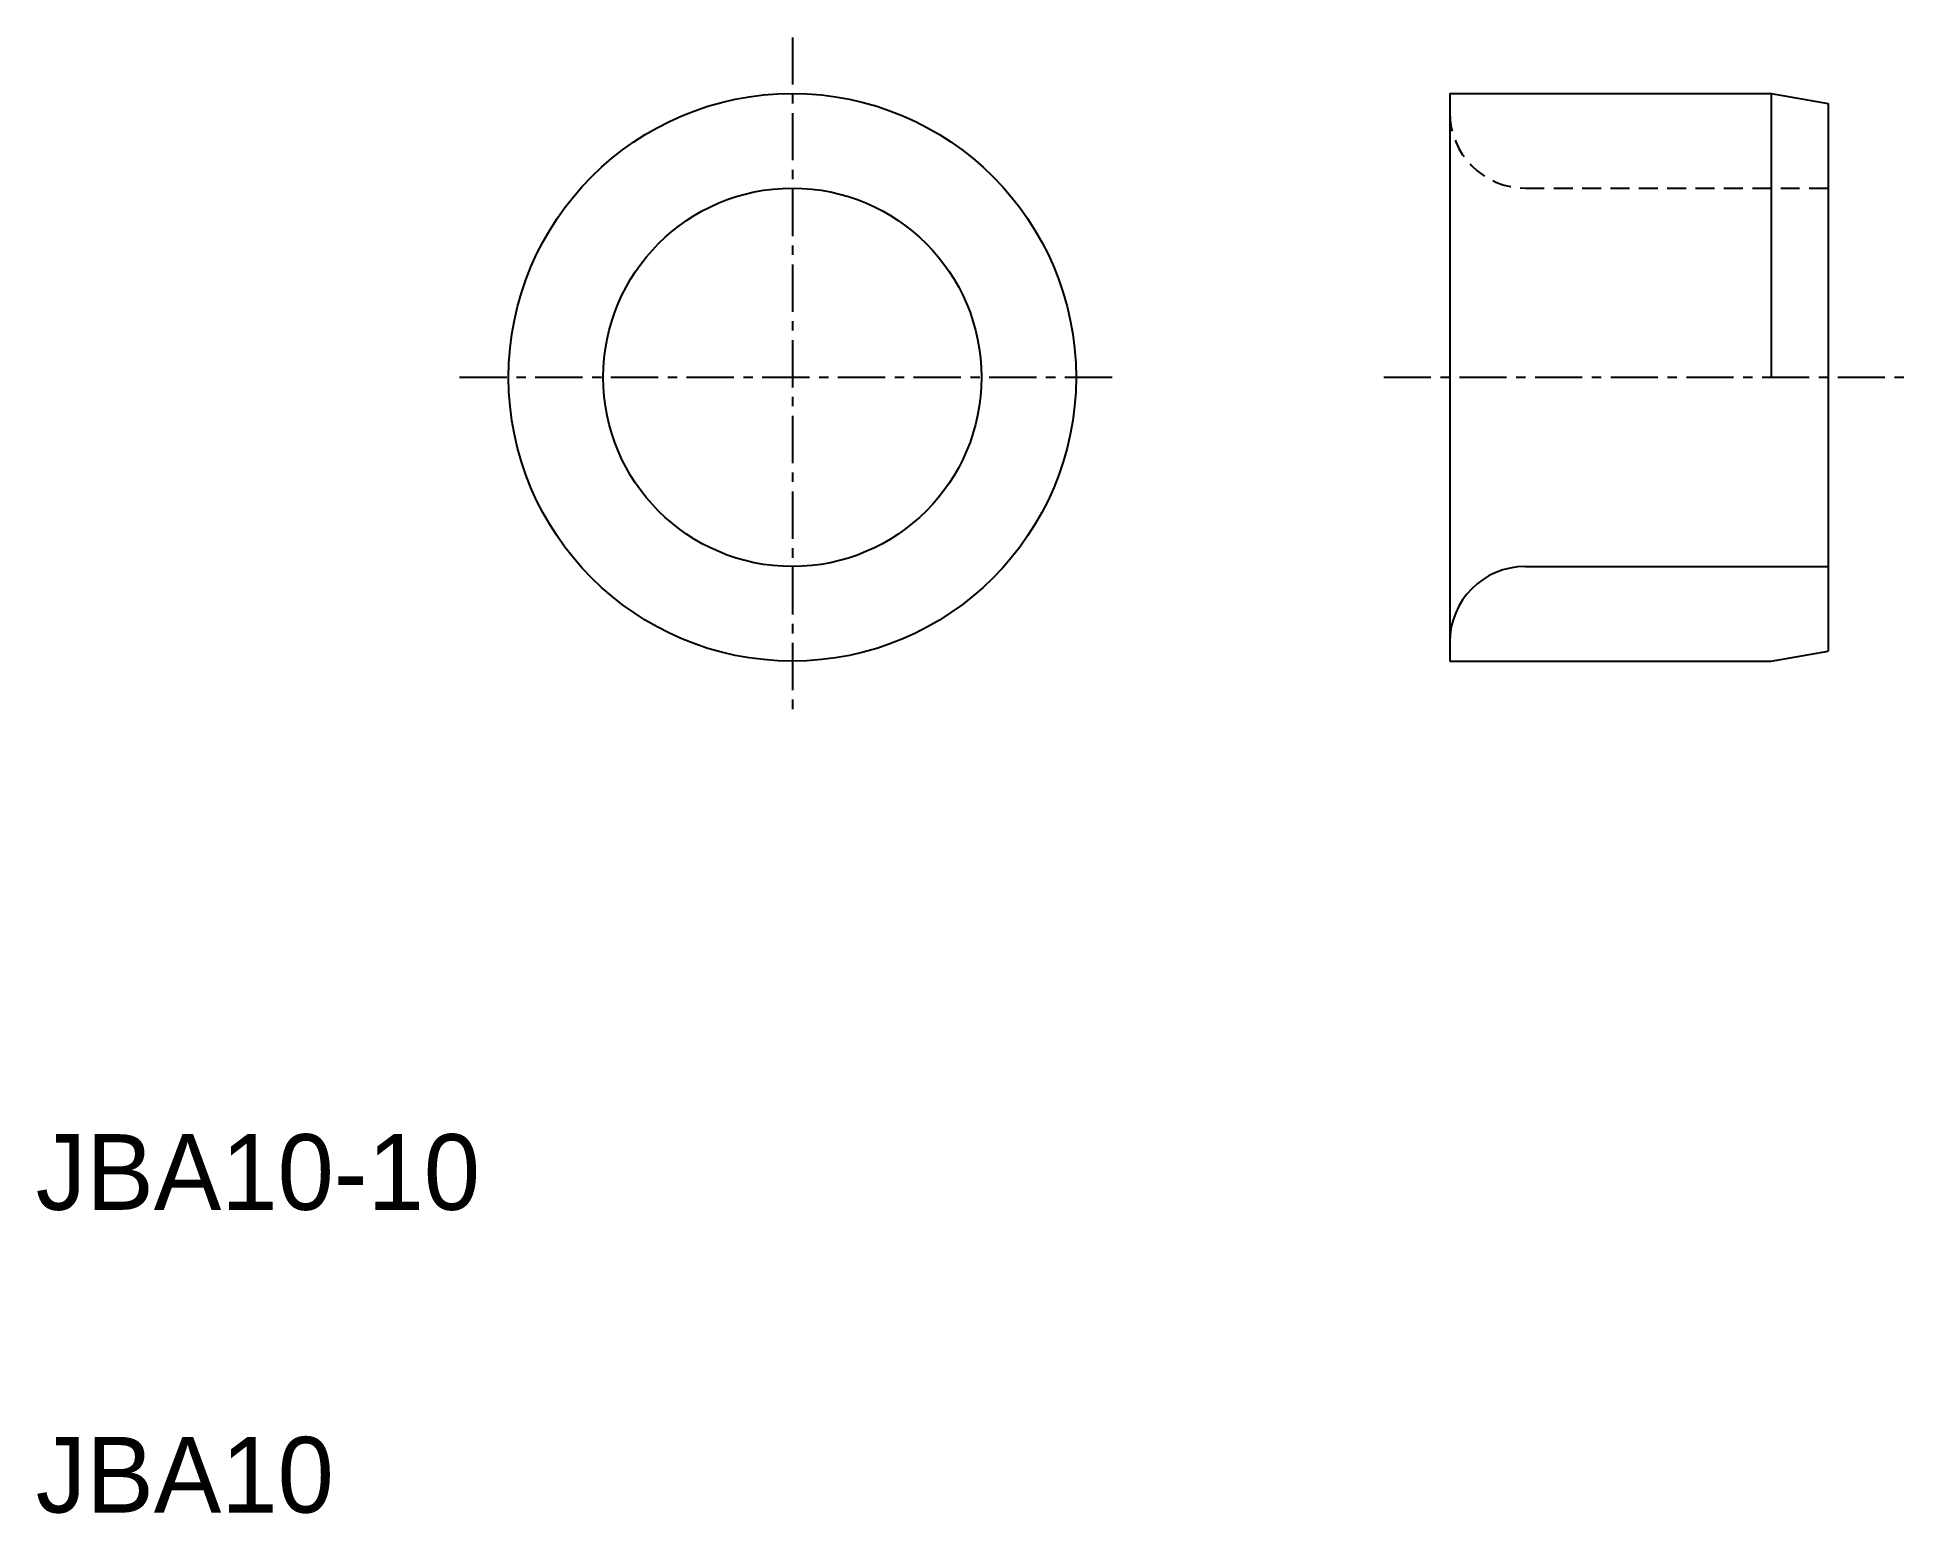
# Model space of a CAD drawing. Extents: x 10 to 59.4, y 10 to 49.
import ezdxf

# ---------------------------------------------------------------- set-up
doc = ezdxf.new("R2010")
doc.units = 0
doc.linetypes.add('CENTER', pattern=[2, 1.25, -0.25, 0.25, -0.25])
doc.linetypes.add('DASHED', pattern=[0.75, 0.5, -0.25])
doc.layers.get('0').update_dxf_attribs({"linetype": 'CONTINUOUS'})
doc.layers.add('CENTER', color=1, linetype='CENTER')

msp = doc.modelspace()

# ---------------------------------------------------------------- linework, layer by layer
at = {"color": 7, "linetype": 'CONTINUOUS'}
for p, q in [((47.377, 47.5), (55.877, 47.5)), ((47.377, 47.5), (47.377, 32.5)), ((55.877, 47.5), (55.877, 40)), ((55.877, 47.5), (57.377, 47.236)), ((57.377, 47.236), (57.377, 32.764)), ((47.377, 43.75), (47.377, 43.75)), ((47.377, 40), (47.377, 40)), ((49.377, 35), (57.377, 35)), ((55.877, 32.5), (57.377, 32.764)), ((47.377, 32.5), (55.877, 32.5))]:
    msp.add_line(p, q, dxfattribs=at)
at = {"color": 3, "linetype": 'DASHED'}
msp.add_line((49.377, 45), (57.377, 45), dxfattribs=at)
at = {"color": 7, "linetype": 'CONTINUOUS'}
for radius in [7.5, 5]:
    msp.add_circle((30, 40), radius, dxfattribs=at)
at = {"color": 3, "linetype": 'DASHED'}
msp.add_arc((49.377, 47), 2, 180, 270, dxfattribs=at)
at = {"color": 7, "linetype": 'CONTINUOUS'}
msp.add_arc((49.377, 33), 2, 90, 180, dxfattribs=at)
at = {"layer": 'CENTER', "color": 1, "linetype": 'CENTER'}
for p, q in [((30, 48.984), (30, 31.2)), ((21.205, 40), (38.599, 40)), ((45.632, 40), (59.377, 40))]:
    msp.add_line(p, q, dxfattribs=at)

# ---------------------------------------------------------------- texts
at = {"color": 7, "linetype": 'CONTINUOUS'}
for s, p in [('JBA10-10', (10, 18)), ('JBA10', (10, 10))]:
    msp.add_text(s, height=2, dxfattribs=at).set_placement(p)

doc.saveas('drawing.dxf')
